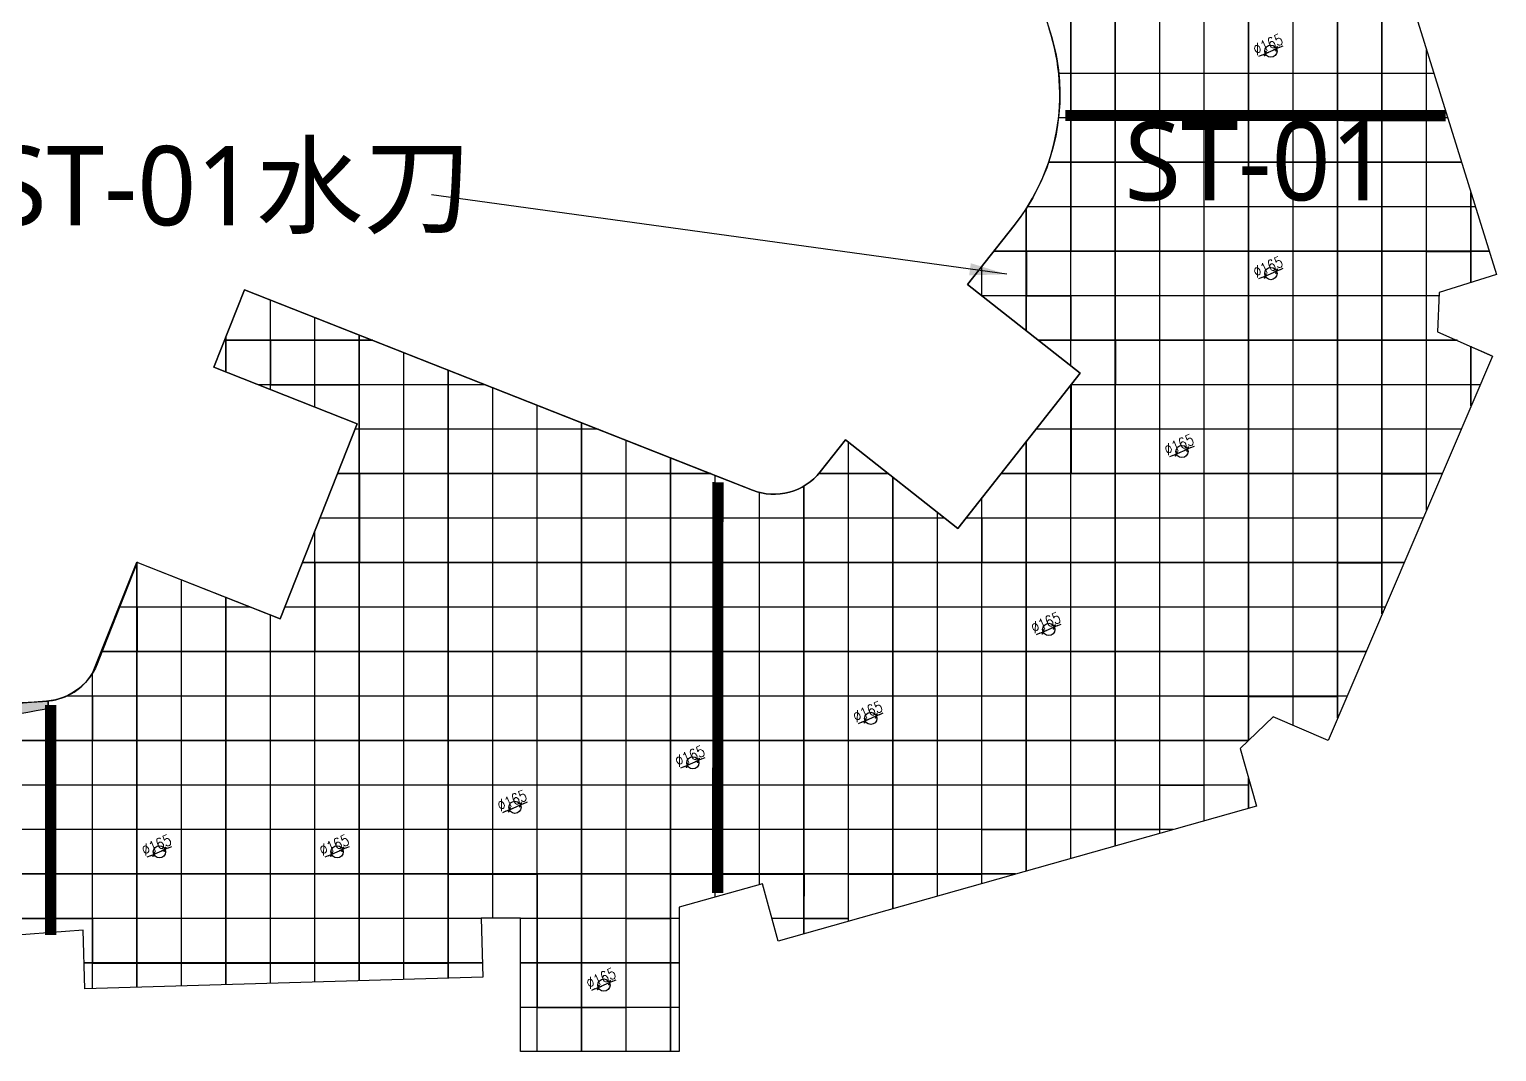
# Model space of a CAD drawing. Header units: millimetres. Extents: x -1989 to 265952, y -5690 to 142265.
# Drawn here: x 153798 to 173597, y 18733 to 32524 of the extents above; entities that cross this region are included whole.
import ezdxf
from ezdxf.enums import TextEntityAlignment as Align
from ezdxf.lldxf.tags import DXFTag

# ---------------------------------------------------------------- set-up
doc = ezdxf.new("R2010")
doc.units = ezdxf.units.MM
for name, color, linetype in [('d地面疏散指示开孔165mm', 91, 'Continuous'), ('F-地材填充', 8, 'Continuous'), ('F-地材造型线', 150, 'Continuous'), ('ST-01水刀', 111, 'Continuous'), ('ST-02算量', 222, 'Continuous'), ('ST-12算量', 21, 'Continuous'), ('现场实际间隔柱定位', 6, 'Continuous')]:
    doc.layers.add(name, color=color, linetype=linetype)
doc.layers.add('灯柱定位线', color=141, linetype='Continuous', lineweight=25)
doc.styles.get("Standard").update_dxf_attribs({"font": 'arial.ttf'})
doc.styles.add('YQ_DIM', font='romancs.shx', dxfattribs={"width": 0.8, "bigfont": '@by-01-hztxt.shx'})
doc.styles.add('黑体', font='Microsoft YaHei.ttf')
tags = doc.linetypes.add('EXP JT_LINE', pattern='A,0.5,-0.2,["EXP JT",Standard,S=0.12,R=0,X=-0.1,Y=-0.05],-0.5', length=1.199999999999999).pattern_tags.tags
tags[6] = DXFTag(74, 10)
doc.dimstyles.new('yq100', dxfattribs={"dimscale": 50, "dimtxt": 3, "dimasz": 1, "dimexe": 1.5, "dimexo": 3, "dimgap": 0.5, "dimtad": 1, "dimdec": 0, "dimrnd": 5, "dimdsep": 46, "dimtxsty": 'YQ_DIM', "dimblk": 'YQTICK', "dimcen": 0, "dimclrd": 256, "dimclre": 256, "dimclrt": 7, "dimadec": 1, "dimazin": 2, "dimtfac": 1, "dimtdec": 0, "dimtix": 1, "dimtmove": 2, "dimatfit": 2, "dimfxl": 1, "dimtolj": 1, "dimtzin": 0, "dimarcsym": 0})
doc.dimstyles.new('yq50', dxfattribs={"dimscale": 50, "dimtxt": 3, "dimasz": 1, "dimexe": 1.5, "dimexo": 3, "dimgap": 0.5, "dimtad": 1, "dimdec": 0, "dimdsep": 46, "dimtxsty": 'YQ_DIM', "dimblk": 'YQTICK', "dimcen": 0, "dimclrd": 256, "dimclre": 256, "dimclrt": 7, "dimadec": 1, "dimazin": 2, "dimtfac": 1, "dimtdec": 4, "dimtix": 1, "dimtmove": 2, "dimatfit": 2, "dimfxl": 1, "dimtolj": 1, "dimtzin": 0, "dimarcsym": 0})

# ---------------------------------------------------------------- blocks, each defined once
blk = doc.blocks.new('AWERAWE')
at = {"layer": 'F-地材填充', "color": 8, "linetype": 'Continuous'}
for p, q in [((72332.72795788613, 412105.1763247893), (72332.72795788613, 422272.9474527827)), ((72334.72795788613, 412103.1763247894), (72334.72795788613, 422270.9474527827)), ((72932.72795788613, 405627.6264626873), (72932.72795788613, 421972.686356177)), ((72934.72795788613, 405625.6264626873), (72934.72795788613, 421970.686356177)), ((75332.72795788613, 407253.8076605087), (75332.72795788613, 421913.4975078547)), ((75334.72795788613, 407251.8076605087), (75334.72795788613, 421911.4975078547)), ((74732.72795788613, 407053.3851906935), (74732.72795788613, 421379.4178341282)), ((74734.72795788613, 407051.3851906935), (74734.72795788613, 421377.4178341282)), ((73532.72795788613, 405796.9171875511), (73532.72795788613, 420784.7625229764)), ((73534.72795788613, 405794.9171875511), (73534.72795788613, 420782.7625229764)), ((74132.72795788613, 405966.2079124148), (74132.72795788613, 420845.3381604018)), ((74134.72795788613, 405964.2079124148), (74134.72795788613, 420843.3381604018)), ((75932.72795788613, 407354.1026367229), (75932.72795788613, 418806.6356134118)), ((75934.72795788613, 407352.1026367229), (75934.72795788613, 418804.6356134118)), ((76532.72795788613, 408756.8237251606), (76532.72795788613, 418293.0668232843)), ((76534.72795788613, 408754.8237251606), (76534.72795788613, 418291.0668232842)), ((77132.72795788613, 410159.5448135984), (77132.72795788613, 416366.0550633235)), ((77134.72795788613, 410157.5448135984), (77134.72795788613, 416364.0550633235)), ((77231.79666673434, 416047.8774516658), (72170.64274755865, 416047.8774516658)), ((77233.79666673434, 416045.8774516658), (72172.64274755865, 416045.8774516658)), ((77418.61441610154, 415447.8774516658), (72166.18454460247, 415447.8774516658)), ((77420.61441610154, 415445.8774516657), (72168.18454460247, 415445.8774516657)), ((77605.43216546875, 414847.8774516658), (72031.26666097526, 414847.8774516658)), ((77607.43216546875, 414845.8774516658), (72033.26666097526, 414845.8774516658)), ((77732.72795788613, 413228.1489144295), (77732.72795788613, 414439.0433033628)), ((77734.72795788613, 413226.1489144295), (77734.72795788613, 414437.0433033627)), ((71732.72795788613, 412577.5304537092), (71732.72795788613, 414230.1019981206)), ((71734.72795788613, 412575.5304537093), (71734.72795788613, 414228.1019981206)), ((77792.24991483593, 414247.8774516658), (71744.05210131936, 414247.8774516658)), ((77794.24991483595, 414245.8774516658), (71746.05210131936, 414245.8774516658)), ((77979.06766420316, 413647.8774516658), (71291.02156157311, 413647.8774516658)), ((77981.06766420316, 413645.8774516658), (71293.02156157311, 413645.8774516658)), ((71132.72795788613, 413049.8845826291), (71132.72795788613, 413446.8076265064)), ((71134.72795788613, 413047.8845826291), (71134.72795788613, 413444.8076265064)), ((77298.82175408579, 413047.8774516658), (71135.27748271127, 413047.8774516658)), ((77300.82175408579, 413045.8774516658), (71137.27748271127, 413045.8774516658)), ((61532.72795788613, 411783.9432564031), (61532.72795788613, 412992.7717382253)), ((61534.72795788613, 411781.9432564031), (61534.72795788613, 412990.7717382253)), ((62132.72795788613, 411547.2918297896), (62132.72795788613, 412756.1203137776)), ((62134.72795788614, 411545.2918297896), (62134.72795788614, 412754.1203137776)), ((62914.23906731113, 412447.8774516658), (60913.61044857996, 412447.8774516658)), ((62916.23906731112, 412445.8774516658), (60915.61044857995, 412445.8774516658)), ((60932.72795788613, 412020.5946830166), (60932.72795788613, 412496.3474983808)), ((60934.72795788613, 412018.5946830166), (60934.72795788613, 412494.3474983808)), ((62732.72795788614, 403807.0810672595), (62732.72795788614, 412519.46888933)), ((62734.72795788613, 403805.0810672595), (62734.72795788613, 412517.46888933)), ((77548.16025563933, 412447.8774516658), (71897.41753391233, 412447.8774516658)), ((77550.16025563925, 412445.8774516658), (71899.41753391233, 412445.8774516658)), ((63332.72795788613, 403824.5737811415), (63332.72795788613, 412282.8174648823)), ((63334.72795788614, 403822.5737811415), (63334.72795788614, 412280.8174648823)), ((77732.72795788613, 411562.2659020362), (77732.72795788613, 412368.9479556662)), ((77734.72795788613, 411560.2659020362), (77734.72795788613, 412366.9479556663)), ((63932.72795788614, 403842.0664950234), (63932.72795788614, 412046.1660404347)), ((63934.72795788613, 403840.0664950234), (63934.72795788613, 412044.1660404347)), ((64435.46380044018, 411847.8774516658), (61370.63082749241, 411847.8774516658)), ((64437.46380044018, 411845.8774516658), (61372.63082749242, 411845.8774516658)), ((72332.72795788613, 405458.3357378236), (72332.72795788613, 411847.0170458724)), ((77854.89545874592, 411847.8774516658), (72333.40531826852, 411847.8774516658)), ((72334.72795788613, 405456.3357378236), (72334.72795788613, 411845.0170458724)), ((77856.89545874592, 411845.8774516658), (72335.40531826852, 411845.8774516658)), ((64532.72795788613, 404653.9325733941), (64532.72795788613, 411809.514615987)), ((64534.72795788613, 404651.9325733941), (64534.72795788613, 411807.514615987)), ((65132.72795788613, 402853.9286820542), (65132.72795788613, 411572.8631915394)), ((65134.72795788613, 402851.9286820542), (65134.72795788613, 411570.8631915394)), ((65956.68853356924, 411247.8774516659), (62674.65518503111, 411247.8774516659)), ((65958.68853356924, 411245.8774516658), (62676.6551850311, 411245.8774516658)), ((65732.72795788613, 402853.9173278677), (65732.72795788613, 411336.2117670916)), ((65734.72795788613, 402851.9173278676), (65734.72795788613, 411334.2117670916)), ((77598.25142382878, 411247.8774516659), (71861.05118889653, 411247.8774516659)), ((77600.2514238288, 411245.8774516658), (71863.05118889653, 411245.8774516658)), ((66332.72795788613, 402853.9059736811), (66332.72795788613, 411099.5603426441)), ((66334.72795788613, 402851.9059736811), (66334.72795788613, 411097.5603426441)), ((69332.72795788613, 404611.8821135048), (69332.72795788613, 411073.9202790824)), ((69334.72795788613, 404609.8821135048), (69334.72795788613, 411071.9202790824)), ((71732.72795788613, 405289.0450129599), (71732.72795788613, 411084.8769954009)), ((71734.72795788613, 405287.0450129598), (71734.72795788613, 411082.8769954009)), ((66932.72795788613, 402853.8946194945), (66932.72795788613, 410862.9089181964)), ((66934.72795788613, 402851.8946194945), (66934.72795788613, 410860.9089181964)), ((67477.91326669829, 410647.8774516658), (62438.0037604788, 410647.8774516658)), ((67479.91326669829, 410645.8774516658), (62440.0037604788, 410645.8774516658)), ((69873.90179448534, 410647.8774516658), (68928.27677427343, 410647.8774516658)), ((69875.90179448534, 410645.8774516658), (68930.27677427343, 410645.8774516658)), ((77341.60738891168, 410647.8774516658), (71388.69705952454, 410647.8774516658)), ((77343.60738891168, 410645.8774516658), (71390.69705952454, 410645.8774516658)), ((67532.72795788613, 404938.5728030948), (67532.72795788613, 410626.2574937487)), ((67534.72795788613, 404936.5728030948), (67534.72795788613, 410624.2574937487)), ((68732.72795788613, 404442.5913886411), (68732.72795788613, 410483.7495698359)), ((68734.72795788613, 404440.5913886411), (68734.72795788613, 410481.7495698359)), ((69932.72795788613, 404781.1728383686), (69932.72795788613, 410601.5661496656)), ((69934.72795788613, 404779.1728383685), (69934.72795788613, 410599.5661496656)), ((68132.72795788613, 405104.8048726662), (68132.72795788613, 410396.5514168065)), ((68134.72795788613, 405102.8048726662), (68134.72795788613, 410394.5514168064)), ((71132.72795788613, 405119.7542880961), (71132.72795788613, 410322.7369449294)), ((71134.72795788613, 405117.7542880961), (71134.72795788613, 410320.7369449294)), ((70636.04184488462, 410047.8774516658), (62201.35233592649, 410047.8774516658)), ((70638.04184488462, 410045.8774516658), (62203.35233592648, 410045.8774516658)), ((70532.72795788613, 404950.4635632323), (70532.72795788613, 410129.2120202489)), ((70534.72795788613, 404948.4635632324), (70534.72795788613, 410127.2120202489)), ((77084.96335399456, 410047.8774516658), (70916.34293015253, 410047.8774516658)), ((77086.96335399456, 410045.8774516658), (70918.34293015253, 410045.8774516658)), ((62132.72795788613, 403789.5883533775), (62132.72795788613, 409873.8889497918)), ((62134.72795788614, 403787.5883533775), (62134.72795788614, 409871.8889497918)), ((59742.86759671358, 409447.8774516658), (59731.14111321165, 409447.8774516658)), ((59732.72795788613, 403719.6174978497), (59732.72795788613, 409451.8781612509)), ((59744.86759671358, 409445.8774516659), (59733.14111321164, 409445.8774516659)), ((59734.72795788613, 403717.6174978497), (59734.72795788613, 409449.878161251)), ((76828.31931907746, 409447.8774516658), (61964.70091137417, 409447.8774516658)), ((76830.31931907746, 409445.8774516659), (61966.70091137417, 409445.8774516659)), ((60332.72795788613, 403737.1102117316), (60332.72795788613, 409215.1413511969)), ((60334.72795788613, 403735.1102117316), (60334.72795788613, 409213.141351197)), ((61263.54365853035, 408847.8774516658), (59494.39851039914, 408847.8774516658)), ((61265.54365853034, 408845.8774516658), (59496.39851039914, 408845.8774516658)), ((60932.72795788613, 403754.6029256136), (60932.72795788613, 408978.404541143)), ((60934.72795788613, 403752.6029256136), (60934.72795788613, 408976.4045411429)), ((76571.67528416034, 408847.8774516658), (61728.04948682186, 408847.8774516658)), ((76573.67528416034, 408845.8774516658), (61730.04948682185, 408845.8774516658)), ((61532.72795788613, 403772.0956394956), (61532.72795788613, 408741.667731089)), ((61534.72795788613, 403770.0956394956), (61534.72795788613, 408739.667731089)), ((76315.03124924321, 408247.8774516657), (59257.65590758664, 408247.8774516657)), ((76317.03124924323, 408245.8774516658), (59259.65590758663, 408245.8774516658)), ((59132.72795788613, 403702.1247839677), (59132.72795788613, 407959.9251972808)), ((59134.72795788613, 403700.1247839677), (59134.72795788613, 407957.9251972808)), ((58532.72795788614, 404456.6961468605), (58532.72795788614, 407583.2269693279)), ((58534.72795788613, 404454.6961468604), (58534.72795788613, 407581.2269693279)), ((76058.38721432611, 407647.8774516658), (58775.47029068698, 407647.8774516658)), ((76060.38721432611, 407645.8774516658), (58777.47029068697, 407645.8774516658)), ((74727.03456473394, 407047.8774516658), (41392.01579880493, 407047.8774516658)), ((74729.03456473394, 407045.8774516658), (41394.01579880493, 407045.8774516658)), ((74732.72795788613, 406135.4986372786), (74732.72795788613, 406537.9559000048)), ((74734.72795788613, 406133.4986372786), (74734.72795788613, 406535.9559000048)), ((74732.72795788615, 406447.8774516659), (-21939.68451723203, 406447.8774516658)), ((74732.72795788615, 406445.8774516658), (-21937.68451723203, 406445.8774516658)), ((73713.34126965156, 405847.8774516658), (-12885.46025047575, 405847.8774516658)), ((73715.34126965156, 405845.8774516658), (-12883.46025047575, 405845.8774516658)), ((71586.82193263689, 405247.8774516658), (-12950.74318721475, 405247.8774516658)), ((71588.82193263689, 405245.8774516658), (-12948.74318721475, 405245.8774516658)), ((64373.78084498001, 404647.8774516658), (-3536.943442092532, 404647.8774516658)), ((64375.78084498001, 404645.8774516658), (-3534.943442092532, 404645.8774516658)), ((67045.9895429619, 404647.8774516658), (64905.98954320559, 404647.8774516658)), ((67047.9895429619, 404645.8774516658), (64907.98954320559, 404645.8774516658)), ((69332.72795788613, 404647.8774516658), (68300.43051230756, 404647.8774516658)), ((69332.72795788613, 404645.8774516657), (68302.43051230756, 404645.8774516658)), ((64391.79548187339, 404047.8774516659), (59017.97628859935, 404047.8774516659)), ((64393.79548187339, 404045.8774516658), (59019.97628859935, 404045.8774516658)), ((67045.98954245339, 404047.8774516659), (64905.98954320559, 404047.8774516659)), ((67047.98954245339, 404045.8774516658), (64907.98954320559, 404045.8774516658)), ((67045.98954194489, 403447.8774516658), (64905.98954320559, 403447.8774516658)), ((67047.98954194489, 403445.8774516658), (64907.98954320559, 403445.8774516658))]:
    blk.add_line(p, q, dxfattribs=at)
blk = doc.blocks.new('YQTICK')
blk.add_line((-1, 1e-16), (1, 1e-16))
at = {"const_width": 0.4}
blk.add_lwpolyline([(0.5303300858899105, 0.5303300858899106), (-0.5303300858899106, -0.5303300858899105)], dxfattribs=at)
blk = doc.blocks.new('*D332')
at = {"layer": 'DEFPOINTS', "color": 0, "transparency": 16777216}
for p in [(170474.9264775041, 32196.55654911963), (170626.3479545136, 32262.10451857804)]:
    blk.add_point(p, dxfattribs=at)
at = {"layer": 'd地面疏散指示开孔165mm', "lineweight": -2, "transparency": 16777216}
for p, q in [((170672.2332505772, 32281.96753962607), (170718.1185466408, 32301.83056067411)), ((170429.0411814405, 32176.69352807158), (170383.1558853769, 32156.83050702355)), ((170474.9264775041, 32196.55654911963), (170626.3479545136, 32262.10451857804))]:
    blk.add_line(p, q, dxfattribs=at)
at = {"layer": 'd地面疏散指示开孔165mm', "lineweight": -2, "transparency": 16777216, "xscale": 50, "yscale": 50, "zscale": 50}
for p, rotation in [((170626.3479545136, 32262.10451857804), 203.4070254985962), ((170474.9264775041, 32196.55654911963), 23.40702549859623)]:
    blk.add_blockref('YQTICK', p, dxfattribs=dict(at, rotation=rotation))
at = {"layer": 'd地面疏散指示开孔165mm', "color": 7, "transparency": 16777216, "insert": (170510.9111739127, 32321.10112597605), "char_height": 150, "attachment_point": 5, "rotation": 23.40702549859621, "style": 'YQ_DIM'}
blk.add_mtext('\\A1;∅165', dxfattribs=at)
blk = doc.blocks.new('*D333')
at = {"layer": 'DEFPOINTS', "color": 0, "transparency": 16777216}
for p in [(170474.9264775031, 29196.55654911918), (170626.3479545136, 29262.10451857808)]:
    blk.add_point(p, dxfattribs=at)
at = {"layer": 'd地面疏散指示开孔165mm', "lineweight": -2, "transparency": 16777216}
for p, q in [((170429.0411814395, 29176.69352807112), (170383.1558853759, 29156.83050702304)), ((170474.9264775031, 29196.55654911918), (170626.3479545136, 29262.10451857808)), ((170672.2332505772, 29281.96753962615), (170718.1185466408, 29301.83056067422))]:
    blk.add_line(p, q, dxfattribs=at)
at = {"layer": 'd地面疏散指示开孔165mm', "lineweight": -2, "transparency": 16777216, "xscale": 50, "yscale": 50, "zscale": 50}
for p, rotation in [((170626.3479545136, 29262.10451857808), 203.4070254986231), ((170474.9264775031, 29196.55654911918), 23.40702549862316)]:
    blk.add_blockref('YQTICK', p, dxfattribs=dict(at, rotation=rotation))
at = {"layer": 'd地面疏散指示开孔165mm', "color": 7, "transparency": 16777216, "insert": (170510.9111739122, 29321.10112597582), "char_height": 150, "attachment_point": 5, "rotation": 23.407025498623128, "style": 'YQ_DIM'}
blk.add_mtext('\\A1;∅165', dxfattribs=at)
blk = doc.blocks.new('*D334')
at = {"layer": 'DEFPOINTS', "color": 0, "transparency": 16777216}
for p in [(169274.926477504, 26796.55654911958), (169426.3479545136, 26862.10451857806)]:
    blk.add_point(p, dxfattribs=at)
at = {"layer": 'd地面疏散指示开孔165mm', "lineweight": -2, "transparency": 16777216}
for p, q in [((169229.0411814404, 26776.69352807152), (169183.1558853768, 26756.83050702346)), ((169274.926477504, 26796.55654911958), (169426.3479545136, 26862.10451857806)), ((169472.2332505772, 26881.96753962612), (169518.1185466408, 26901.83056067418))]:
    blk.add_line(p, q, dxfattribs=at)
at = {"layer": 'd地面疏散指示开孔165mm', "lineweight": -2, "transparency": 16777216, "xscale": 50, "yscale": 50, "zscale": 50}
for p, rotation in [((169274.926477504, 26796.55654911958), 23.40702549861541), ((169426.3479545136, 26862.10451857806), 203.4070254986154)]:
    blk.add_blockref('YQTICK', p, dxfattribs=dict(at, rotation=rotation))
at = {"layer": 'd地面疏散指示开孔165mm', "color": 7, "transparency": 16777216, "insert": (169310.9111739127, 26921.10112597602), "char_height": 150, "attachment_point": 5, "rotation": 23.407025498615447, "style": 'YQ_DIM'}
blk.add_mtext('\\A1;∅165', dxfattribs=at)
blk = doc.blocks.new('*D335')
at = {"layer": 'DEFPOINTS', "color": 0, "transparency": 16777216}
for p in [(167476.9264775035, 24396.55654911926), (167628.3479545135, 24462.10451857816)]:
    blk.add_point(p, dxfattribs=at)
at = {"layer": 'd地面疏散指示开孔165mm', "lineweight": -2, "transparency": 16777216}
for p, q in [((167431.0411814399, 24376.69352807114), (167385.1558853764, 24356.83050702302)), ((167476.9264775035, 24396.55654911926), (167628.3479545135, 24462.10451857816)), ((167674.2332505771, 24481.96753962627), (167720.1185466407, 24501.83056067439))]:
    blk.add_line(p, q, dxfattribs=at)
at = {"layer": 'd地面疏散指示开孔165mm', "lineweight": -2, "transparency": 16777216, "xscale": 50, "yscale": 50, "zscale": 50}
for p, rotation in [((167476.9264775035, 24396.55654911926), 23.40702549868735), ((167628.3479545135, 24462.10451857816), 203.4070254986874)]:
    blk.add_blockref('YQTICK', p, dxfattribs=dict(at, rotation=rotation))
at = {"layer": 'd地面疏散指示开孔165mm', "color": 7, "transparency": 16777216, "insert": (167512.9111739123, 24521.10112597587), "char_height": 150, "attachment_point": 5, "rotation": 23.407025498687346, "style": 'YQ_DIM'}
blk.add_mtext('\\A1;∅165', dxfattribs=at)
blk = doc.blocks.new('*D336')
at = {"layer": 'DEFPOINTS', "color": 0, "transparency": 16777216}
for p in [(165074.9264775036, 23196.55654911939), (165226.3479545135, 23262.10451857809)]:
    blk.add_point(p, dxfattribs=at)
at = {"layer": 'd地面疏散指示开孔165mm', "lineweight": -2, "transparency": 16777216}
for p, q in [((165029.0411814401, 23176.69352807131), (164983.1558853765, 23156.83050702322)), ((165074.9264775036, 23196.55654911939), (165226.3479545135, 23262.10451857809)), ((165272.2332505771, 23281.96753962618), (165318.1185466407, 23301.83056067427))]:
    blk.add_line(p, q, dxfattribs=at)
at = {"layer": 'd地面疏散指示开孔165mm', "lineweight": -2, "transparency": 16777216, "xscale": 50, "yscale": 50, "zscale": 50}
for p, rotation in [((165074.9264775036, 23196.55654911939), 23.40702549864538), ((165226.3479545135, 23262.10451857809), 203.4070254986454)]:
    blk.add_blockref('YQTICK', p, dxfattribs=dict(at, rotation=rotation))
at = {"layer": 'd地面疏散指示开孔165mm', "color": 7, "transparency": 16777216, "insert": (165110.9111739124, 23321.10112597592), "char_height": 150, "attachment_point": 5, "rotation": 23.407025498645417, "style": 'YQ_DIM'}
blk.add_mtext('\\A1;∅165', dxfattribs=at)
blk = doc.blocks.new('*D337')
at = {"layer": 'DEFPOINTS', "color": 0, "transparency": 16777216}
for p in [(162674.9264775035, 22596.55654911944), (162826.3479545136, 22662.10451857802)]:
    blk.add_point(p, dxfattribs=at)
at = {"layer": 'd地面疏散指示开孔165mm', "lineweight": -2, "transparency": 16777216}
for p, q in [((162629.0411814399, 22576.6935280714), (162583.1558853763, 22556.83050702336)), ((162674.9264775035, 22596.55654911944), (162826.3479545136, 22662.10451857802)), ((162872.2332505772, 22681.96753962605), (162918.1185466408, 22701.83056067409))]:
    blk.add_line(p, q, dxfattribs=at)
at = {"layer": 'd地面疏散指示开孔165mm', "lineweight": -2, "transparency": 16777216, "xscale": 50, "yscale": 50, "zscale": 50}
for p, rotation in [((162674.9264775035, 22596.55654911944), 23.40702549858591), ((162826.3479545136, 22662.10451857802), 203.4070254985859)]:
    blk.add_blockref('YQTICK', p, dxfattribs=dict(at, rotation=rotation))
at = {"layer": 'd地面疏散指示开孔165mm', "color": 7, "transparency": 16777216, "insert": (162710.9111739125, 22721.10112597595), "char_height": 150, "attachment_point": 5, "rotation": 23.407025498585924, "style": 'YQ_DIM'}
blk.add_mtext('\\A1;∅165', dxfattribs=at)
blk = doc.blocks.new('*D338')
at = {"layer": 'DEFPOINTS', "color": 0, "transparency": 16777216}
for p in [(160274.9264775044, 21996.55654911977), (160426.3479545135, 22062.10451857813)]:
    blk.add_point(p, dxfattribs=at)
at = {"layer": 'd地面疏散指示开孔165mm', "lineweight": -2, "transparency": 16777216}
for p, q in [((160229.0411814407, 21976.6935280717), (160183.1558853772, 21956.83050702362)), ((160274.9264775044, 21996.55654911977), (160426.3479545135, 22062.10451857813)), ((160472.2332505771, 22081.96753962621), (160518.1185466407, 22101.83056067429))]:
    blk.add_line(p, q, dxfattribs=at)
at = {"layer": 'd地面疏散指示开孔165mm', "lineweight": -2, "transparency": 16777216, "xscale": 50, "yscale": 50, "zscale": 50}
for p, rotation in [((160274.9264775044, 21996.55654911977), 23.40702549863284), ((160426.3479545135, 22062.10451857813), 203.4070254986328)]:
    blk.add_blockref('YQTICK', p, dxfattribs=dict(at, rotation=rotation))
at = {"layer": 'd地面疏散指示开孔165mm', "color": 7, "transparency": 16777216, "insert": (160310.9111739128, 22121.10112597614), "char_height": 150, "attachment_point": 5, "rotation": 23.407025498632844, "style": 'YQ_DIM'}
blk.add_mtext('\\A1;∅165', dxfattribs=at)
blk = doc.blocks.new('*D339')
at = {"layer": 'DEFPOINTS', "color": 0, "transparency": 16777216}
for p in [(157874.9264775042, 21396.55654911956), (158026.3479545135, 21462.10451857816)]:
    blk.add_point(p, dxfattribs=at)
at = {"layer": 'd地面疏散指示开孔165mm', "lineweight": -2, "transparency": 16777216}
for p, q in [((157874.9264775042, 21396.55654911956), (158026.3479545135, 21462.10451857816)), ((158072.2332505771, 21481.96753962628), (158118.1185466407, 21501.83056067441)), ((157829.0411814406, 21376.69352807144), (157783.1558853771, 21356.83050702332))]:
    blk.add_line(p, q, dxfattribs=at)
at = {"layer": 'd地面疏散指示开孔165mm', "lineweight": -2, "transparency": 16777216, "xscale": 50, "yscale": 50, "zscale": 50}
for p, rotation in [((157874.9264775042, 21396.55654911956), 23.40702549869094), ((158026.3479545135, 21462.10451857816), 203.4070254986909)]:
    blk.add_blockref('YQTICK', p, dxfattribs=dict(at, rotation=rotation))
at = {"layer": 'd地面疏散指示开孔165mm', "color": 7, "transparency": 16777216, "insert": (157910.9111739126, 21521.101125976), "char_height": 150, "attachment_point": 5, "rotation": 23.40702549869096, "style": 'YQ_DIM'}
blk.add_mtext('\\A1;∅165', dxfattribs=at)
blk = doc.blocks.new('*D340')
at = {"layer": 'DEFPOINTS', "color": 0, "transparency": 16777216}
for p in [(161626.3479545136, 19664.10451857804), (161474.9264775038, 19598.55654911954)]:
    blk.add_point(p, dxfattribs=at)
at = {"layer": 'd地面疏散指示开孔165mm', "lineweight": -2, "transparency": 16777216}
for p, q in [((161474.9264775038, 19598.55654911954), (161626.3479545136, 19664.10451857804)), ((161672.2332505772, 19683.96753962609), (161718.1185466408, 19703.83056067413)), ((161429.0411814402, 19578.69352807149), (161383.1558853766, 19558.83050702344))]:
    blk.add_line(p, q, dxfattribs=at)
at = {"layer": 'd地面疏散指示开孔165mm', "lineweight": -2, "transparency": 16777216, "xscale": 50, "yscale": 50, "zscale": 50}
for p, rotation in [((161474.9264775038, 19598.55654911954), 23.40702549859662), ((161626.3479545136, 19664.10451857804), 203.4070254985966)]:
    blk.add_blockref('YQTICK', p, dxfattribs=dict(at, rotation=rotation))
at = {"layer": 'd地面疏散指示开孔165mm', "color": 7, "transparency": 16777216, "insert": (161510.9111739126, 19723.10112597599), "char_height": 150, "attachment_point": 5, "rotation": 23.407025498596617, "style": 'YQ_DIM'}
blk.add_mtext('\\A1;∅165', dxfattribs=at)
blk = doc.blocks.new('*D341')
at = {"layer": 'DEFPOINTS', "color": 0, "transparency": 16777216}
for p in [(155476.9264775035, 21396.5565491194), (155628.3479545136, 21462.10451857803)]:
    blk.add_point(p, dxfattribs=at)
at = {"layer": 'd地面疏散指示开孔165mm', "lineweight": -2, "transparency": 16777216}
for p, q in [((155476.9264775035, 21396.5565491194), (155628.3479545136, 21462.10451857803)), ((155674.2332505772, 21481.96753962607), (155720.1185466408, 21501.8305606741)), ((155431.0411814398, 21376.69352807136), (155385.1558853762, 21356.83050702332))]:
    blk.add_line(p, q, dxfattribs=at)
at = {"layer": 'd地面疏散指示开孔165mm', "lineweight": -2, "transparency": 16777216, "xscale": 50, "yscale": 50, "zscale": 50}
for p, rotation in [((155476.9264775035, 21396.5565491194), 23.40702549858783), ((155628.3479545136, 21462.10451857803), 203.4070254985879)]:
    blk.add_blockref('YQTICK', p, dxfattribs=dict(at, rotation=rotation))
at = {"layer": 'd地面疏散指示开孔165mm', "color": 7, "transparency": 16777216, "insert": (155512.9111739125, 21521.10112597592), "char_height": 150, "attachment_point": 5, "rotation": 23.407025498587863, "style": 'YQ_DIM'}
blk.add_mtext('\\A1;∅165', dxfattribs=at)

msp = doc.modelspace()

# ---------------------------------------------------------------- hatches: boundary and pattern name
at = {"layer": 'F-地材填充'}
h = msp.add_hatch(dxfattribs=at)
h.set_pattern_fill('DOTS', color=8, scale=100, angle=90)
h.set_pattern_definition([(360, (-4607207.746019857, 844270.0960145477), (79.37500000000004, 158.7499999999999), [0, -158.75])])
edge = h.paths.add_edge_path()
edge.add_line((162449.6372160086, 36730.33053384864), (162451.6372160086, 36518.60960794313))
edge.add_line((162451.6372160086, 36518.60960794313), (162368.1259833085, 36550.28039269967))
edge.add_arc((156161.0878685571, 19270.17034327329), 18361.08726296626, 430.2416454071174, 447.2199497233229)
edge.add_arc((156170.5703717364, 19393.07334394604), 18237.86932609619, 447.2309776297963, 466.3005577260544)
edge.add_arc((156211.9186592611, 19288.64683474405), 18349.7065647352, 106.332956657739, 127.4672926780649)
edge.add_arc((148829.0666485878, 29333.59255755963), 5891.309139167989, 129.9057221483686, 250.3878121144565)
edge.add_arc((148991.8704590877, 29824.30577302989), 6408.209623373335, 250.4892918329346, 266.9565447694282)
edge.add_arc((151064.7732298067, 63690.52982933217), 40337.64097902134, 266.5703221932316, 274.2435938777294)
edge.add_line((154049.6372160086, 23463.47591363642), (154049.6372165591, 23361.69844212491))
edge.add_line((154049.6372165591, 23361.69844212491), (153999.5435647195, 23349.14267666792))
edge.add_arc((148934.6658501041, 50884.82775009211), 27997.62380500894, 273.1059292904349, 280.42241046576606, ccw=False)
edge.add_arc((149274.0257327796, 49795.5506591303), 26893.01556288868, 262.2589437654261, 272.5097129339043, ccw=False)
edge.add_arc((146612.6914234846, 29070.14400221731), 5999.999999887354, 139.5090938253407, 260.78290530658535, ccw=False)
edge.add_arc((154780.9119422725, 20644.32293110379), 17717.55474248384, 104.1500613789652, 135.9364099290469, ccw=False)
edge.add_arc((154865.0941947757, 20554.81764880914), 17825.02384926246, 77.0765717013702, 104.34211047749821, ccw=False)
edge.add_arc((154871.577368286, 19972.85529836806), 18391.30140374549, 425.6665816868958, 437.50174333396325, ccw=False)

# ---------------------------------------------------------------- linework, layer by layer
at = {"layer": 'd地面疏散指示开孔165mm'}
for centre in [(170550.6372160086, 32229.33053384876), (170550.6372160086, 29229.33053384875), (169350.6372160086, 26829.33053384876), (167552.6372160086, 24429.33053384876), (165150.6372160086, 23229.33053384875), (162750.6372160086, 22629.33053384875), (160350.6372160087, 22029.33053384882), (155552.6372160086, 21429.33053384876), (157950.6372160086, 21429.33053384876), (161550.6372160086, 19631.33053384875)]:
    msp.add_circle(centre, 82.5, dxfattribs=at)
at = {"layer": 'F-地材造型线'}
msp.add_lwpolyline([(162449.6372160086, 36730.33053384864), (162451.6372160086, 36518.60960794313), (162368.1259833085, 36550.28039269967, 0.0742176493522738), (157051.6372160086, 37609.64818038783, 0.0833992966350385), (151051.6372160086, 36897.82700982064, 0.0924782240546196), (145049.6372160086, 33852.82219737643, 0.5801583694025358), (146851.6372160086, 23784.06138705395, 0.0719758515705009), (148651.6372160086, 23425.13458314925, 0.0334934798761922), (154049.6372160086, 23463.47591363642), (154049.6372165591, 23361.69844212491), (153999.5435647195, 23349.14267666792, -0.0319350211675993), (150451.6372160086, 22928.33053384864, -0.0447572684585288), (145651.6372160086, 23147.61288714994, -0.5847849379691404), (142049.6372160086, 32966.10810604124, -0.1395903154895693), (150449.6372160086, 37824.30562313638, -0.1195328235537702), (158851.6372160086, 37928.33053384864, -0.0516865878900841), (162449.6372160086, 36730.33053384864, 1.839027828381196)], format="xyb", dxfattribs=at)
at = {"layer": 'F-地材造型线', "color": 1, "linetype": 'EXP JT_LINE', "ltscale": 1500, "const_width": 150}
for points in [[(167778.1653179, 31361.31879609279), (172910.8038124092, 31360.17999991533)], [(163084.8960903067, 20875.09039876858), (163089.7889060949, 26415.58184454977)], [(154084.8960903067, 20308.99001561283), (154084.8960903067, 23409.13838411463)]]:
    msp.add_lwpolyline(points, dxfattribs=at)
at = {"layer": 'ST-01水刀', "color": 111}
for points in [[(171852.9986388272, 34811.48469581749), (173595.2083805537, 29216.05359477593), (172819.3795383009, 28974.48926443627), (172800.3756675292, 28442.38088292422), (173540.0819869023, 28117.0649225229), (171322.573754529, 22932.82232029879), (170579.2526055007, 23250.77055184145), (170137.3916245627, 22823.31808115149), (170356.8176756839, 22045.628513228), (163903.2155021953, 20224.73686334104), (163689.5967865267, 20995.77478479446), (162564.8988012164, 20684.1733285597), (162564.8619033693, 18734.34555905367), (162329.6375211862, 18734.3500103562), (162274.8073469247, 18734.35104794291), (160424.898801328, 18734.35104794291), (160424.898801328, 20534.38565557686), (159892.508301737, 20534.38565557686), (159915.7833522831, 19736.05153647504), (154547.3598897511, 19579.53771042955), (154523.536114139, 20372.8630709805), (153572.5725095454, 20300.89307063285)], [(153449.6372160087, 20528.33053384864), (154649.6372160088, 20528.33053384864), (154651.6372160088, 19928.33053384864), (159451.6372160088, 19928.33053384864), (159449.6372160087, 21128.33053384864), (160651.6372160088, 21126.33053384864), (160651.6377087781, 19328.33053384864), (161851.6377087782, 19328.33053384864), (161851.6377087782, 20528.33053384864), (162449.6372160087, 20528.33053384864), (162451.6372160088, 21126.33053384864), (164251.6372160088, 21126.33053384864), (164249.6372160088, 20528.33053384864), (164849.6372160088, 20530.33053384858), (164849.6372160088, 21126.33053384864), (166649.6372160088, 21128.33053384864), (166651.6372160088, 21726.33053384864), (169049.6372160087, 21728.33053384864), (169049.6372160087, 22328.33053384864), (169649.6372160088, 22326.33053384864), (169651.6372160087, 22926.33053384864), (169651.6372160087, 23530.33053384858), (170251.6372160087, 23526.33053384864), (171449.6372160088, 23526.33053384864), (171451.6372160088, 25326.33053384864), (172051.6372160087, 25328.33053384864), (172051.6372160087, 26526.33053384864), (172649.6372160088, 26528.33053384864), (172649.6372160088, 27128.33053384864), (172651.6372160087, 28326.33053384864), (172649.6372160088, 29526.33053384864), (173248.3914805249, 29528.33053384864), (173248.3914805249, 30128.33053384864), (172649.6372160088, 30128.33053384864), (172649.6372160088, 31926.33053384864), (172049.6372160087, 31926.33053384864), (172049.6372160087, 33726.33053384864)]]:
    msp.add_lwpolyline(points, dxfattribs=at)
at = {"layer": 'ST-01水刀'}
msp.add_lwpolyline([(167849.6372160085, 33730.33053384864), (167851.6372160085, 30128.33053384864), (167849.6372160085, 29530.33053384864), (167251.6372160085, 29530.33053384864), (167251.6372160085, 28928.33053384864), (167849.6372160085, 28928.33053384864), (167849.6372160085, 28330.33053384864), (168451.6372160085, 28328.33053384864), (168451.6372160085, 27728.33053384864), (167853.8890901555, 27730.33053384864), (167853.8890901555, 26528.33053384864), (167249.6372160085, 26528.33053384864), (167249.6372160085, 25928.33053384864), (166651.6372160085, 25928.33053384864), (166649.6372160085, 25330.33053384864), (166051.6372160085, 25328.33053384864), (166049.6372160085, 25928.33053384864), (162451.6372160085, 25928.33053384864), (162451.6372160085, 26530.33053384864), (161251.6372160085, 26528.33053384864), (161249.6372160085, 27128.33053384864), (159451.6372160085, 27130.33053384864), (159449.6372160085, 27730.33053384864), (158249.6372160085, 27730.33053384864), (158249.6372160085, 28328.33053384864), (158249.6372160085, 28330.33053384864), (157049.6372160085, 28330.33053384864), (157049.6372160085, 27728.33053384864), (158249.6372160085, 27728.33053384864), (158251.6372160085, 25330.33053384864), (157649.6372160085, 25328.33053384864), (157651.6372160085, 24130.33053384864), (156451.6372160085, 24130.33053384864), (156451.6372160085, 24730.33053384864), (155251.6372160085, 24728.33053384864), (155249.6372160085, 23530.33053384864), (154651.6372160085, 23530.33053384864), (154649.6372160085, 22928.33053384864), (154051.6372160085, 22928.33053384864), (154051.6372160085, 23463.68005151072), (154065.0445702071, 23465.17963338658, 0.231662636092005), (154649.6372160085, 23837.15157040084), (155249.6372160085, 25334.33124343379), (157184.4058247682, 24569.73545174996), (158222.8047142526, 27202.46557314796), (156289.2527999678, 27965.09526345137), (156701.8513145385, 29011.18704013244), (162891.6939238294, 26569.79525580662), (163555.2908300742, 26308.06000060347, 0.3312673263114622), (164469.3342673875, 26555.22657607784), (164809.6116493711, 26987.45827783572), (166328.0006699906, 25792.09607125123), (167977.110118138, 27886.85000132487), (166458.7210967498, 29082.21220725702), (167085.9458798267, 29878.93408692503, 0.2535219781792098), (167558.2307518838, 32530.33053384864, 0.1552673317935481)], format="xyb", dxfattribs=at)
at = {"layer": 'ST-02算量', "color": 200}
msp.add_lwpolyline([(154049.3441672378, 23463.44642805876), (154049.6331135723, 22930.33053384864), (150449.6372160086, 22928.33053384864)], dxfattribs=at)
msp.add_lwpolyline([(153448.182578047, 23423.01010947183, 0.003135039924755), (154049.3441672378, 23463.44642805876)], format="xyb", dxfattribs=at)
at = {"layer": '灯柱定位线', "color": 11}
msp.add_lwpolyline([(155251.6300508276, 25332.33407053727), (154733.7046728999, 24019.70498280719, -0.3059886959981961), (154031.0214256974, 23461.81835642262, -0.0337368008245948), (148641.51402811, 23427.63073734424, -0.0610070208442578), (147164.1800712858, 23683.77171641836, -0.6457212491002896), (145689.9672057269, 34318.80529046882, -0.0622363670928401), (149685.0891795246, 36438.84734400918, -0.1369893043618775), (159453.7397171817, 37332.9918667512, -0.0845026842308067), (165109.8412634515, 35289.61315570635, -0.1489224150723641), (167239.6962432181, 33239.47720146182, -0.0869596195298726), (167663.3170286928, 32124.57366897506, -0.2127911314311299), (167085.9458798267, 29878.93408692503), (166458.7210967498, 29082.21220725702), (167977.110118138, 27886.85000132487), (166328.0006699906, 25792.09607125123), (164809.6116491229, 26987.45827803112), (164469.3342673875, 26555.22657607784, -0.3312673263001841), (163555.2908300742, 26308.06000060347), (156701.8513145385, 29011.18704013244), (156289.2528026783, 27965.09527032342), (158222.8047142526, 27202.46557314796), (157184.4058247682, 24569.73545174996)], format="xyb", close=True, dxfattribs=at)
at = {"layer": '现场实际间隔柱定位', "const_width": 2}
msp.add_lwpolyline([(171852.9986388272, 34811.48469581749), (173595.4510982609, 29215.27406164873), (172819.3795383009, 28974.48926443627), (172800.3756675292, 28442.38088292422), (173543.3306011604, 28124.65975540274), (171322.573754529, 22932.82232029879), (170579.2526055007, 23250.77055184145), (170137.3916245627, 22823.31808115149), (170356.8176756839, 22045.628513228), (163903.2155021953, 20224.73686334104), (163690.1534035281, 20995.92899745461), (162564.8988012164, 20684.1733285597), (162564.8987995639, 18734.34555835547), (160424.898801328, 18734.38605495417), (160424.898801328, 20534.38565557686), (159892.508301737, 20534.38565557686), (159916.4771931776, 19736.07176507546), (154547.3598897511, 19579.53771042955), (154523.536114139, 20372.8630709805), (153572.5725095455, 20300.89307063285)], dxfattribs=at)

# ---------------------------------------------------------------- block references
at = {"layer": 'ST-01水刀'}
msp.add_blockref('AWERAWE', (95516.90925812247, -384117.5469178173), dxfattribs=at)

# ---------------------------------------------------------------- texts
at = {"color": 122, "ltscale": 5000, "style": '黑体'}
for s, p in [('ST-01', (170362.6903979357, 30752.38567680682)), ('ST-01水刀', (156515.4648609234, 30430.9081085987))]:
    msp.add_text(s, height=1069.01983612351, dxfattribs=at).set_placement(p, align=Align.MIDDLE)

# ---------------------------------------------------------------- dimensions: what is measured, and where the dimension line sits
at = {"layer": 'd地面疏散指示开孔165mm'}
for p1, p2, picture, middle in [((170474.9264775041, 32196.55654911963), (170626.3479545136, 32262.10451857804), '*D332', (170510.9111739127, 32321.10112597605)), ((170474.9264775031, 29196.55654911918), (170626.3479545136, 29262.10451857808), '*D333', (170510.9111739122, 29321.10112597582)), ((169274.926477504, 26796.55654911958), (169426.3479545136, 26862.10451857806), '*D334', (169310.9111739127, 26921.10112597602)), ((167476.9264775035, 24396.55654911926), (167628.3479545135, 24462.10451857816), '*D335', (167512.9111739123, 24521.10112597587)), ((165074.9264775036, 23196.55654911939), (165226.3479545135, 23262.10451857809), '*D336', (165110.9111739124, 23321.10112597592)), ((162674.9264775035, 22596.55654911944), (162826.3479545136, 22662.10451857802), '*D337', (162710.9111739125, 22721.10112597595)), ((160274.9264775044, 21996.55654911977), (160426.3479545135, 22062.10451857813), '*D338', (160310.9111739128, 22121.10112597614)), ((155476.9264775035, 21396.5565491194), (155628.3479545136, 21462.10451857803), '*D341', (155512.9111739125, 21521.10112597592)), ((157874.9264775042, 21396.55654911956), (158026.3479545135, 21462.10451857816), '*D339', (157910.9111739126, 21521.101125976)), ((161474.9264775038, 19598.55654911954), (161626.3479545136, 19664.10451857804), '*D340', (161510.9111739126, 19723.10112597599))]:
    dim = msp.add_diameter_dim_2p(p1=p1, p2=p2, dimstyle='yq50', override={"dimzin": 0}, dxfattribs=at)
    dim.commit()
    dim.dimension.update_dxf_attribs({"geometry": picture, "text_midpoint": middle})

# ---------------------------------------------------------------- leaders
at = {"layer": 'ST-12算量', "color": 122}
msp.add_leader([(166985.5855860341, 29219.53925261126), (159224.5911605938, 30289.55425586287)], dimstyle='yq100', override={"dimasz": 10, "dimtad": 0, "dimzin": 0, "dimfxl": 6, "dimfxlon": 1}, dxfattribs=at)

doc.saveas('drawing.dxf')
